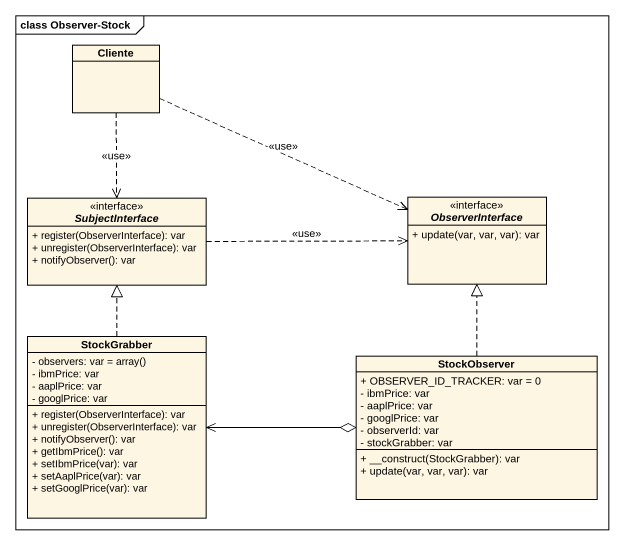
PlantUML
@startuml
mainframe class Observer-Stock
hide circle
hide empty members
skinparam classAttributeIconSize 0
class Cliente
interface SubjectInterface {
  + register(ObserverInterface): var
  + unregister(ObserverInterface): var
  + notifyObserver(): var
}
interface ObserverInterface {
  + update(var, var, var): var
}
class StockGrabber {
  {field} - observers: var = array()
  - ibmPrice: var
  - aaplPrice: var
  - googlPrice: var
  + register(ObserverInterface): var
  + unregister(ObserverInterface): var
  + notifyObserver(): var
  + getIbmPrice(): var
  + setIbmPrice(var): var
  + setAaplPrice(var): var
  + setGooglPrice(var): var
}
class StockObserver {
  + OBSERVER_ID_TRACKER: var = 0
  - ibmPrice: var
  - aaplPrice: var
  - googlPrice: var
  - observerId: var
  - stockGrabber: var
  + __construct(StockGrabber): var
  + update(var, var, var): var
}
Cliente ..> SubjectInterface : <<use>>
Cliente .right.> ObserverInterface : <<use>>
SubjectInterface .right.> ObserverInterface : <<use>>
StockGrabber .up.|> SubjectInterface
StockGrabber <-right-o StockObserver
StockObserver .up.|> ObserverInterface
@enduml
